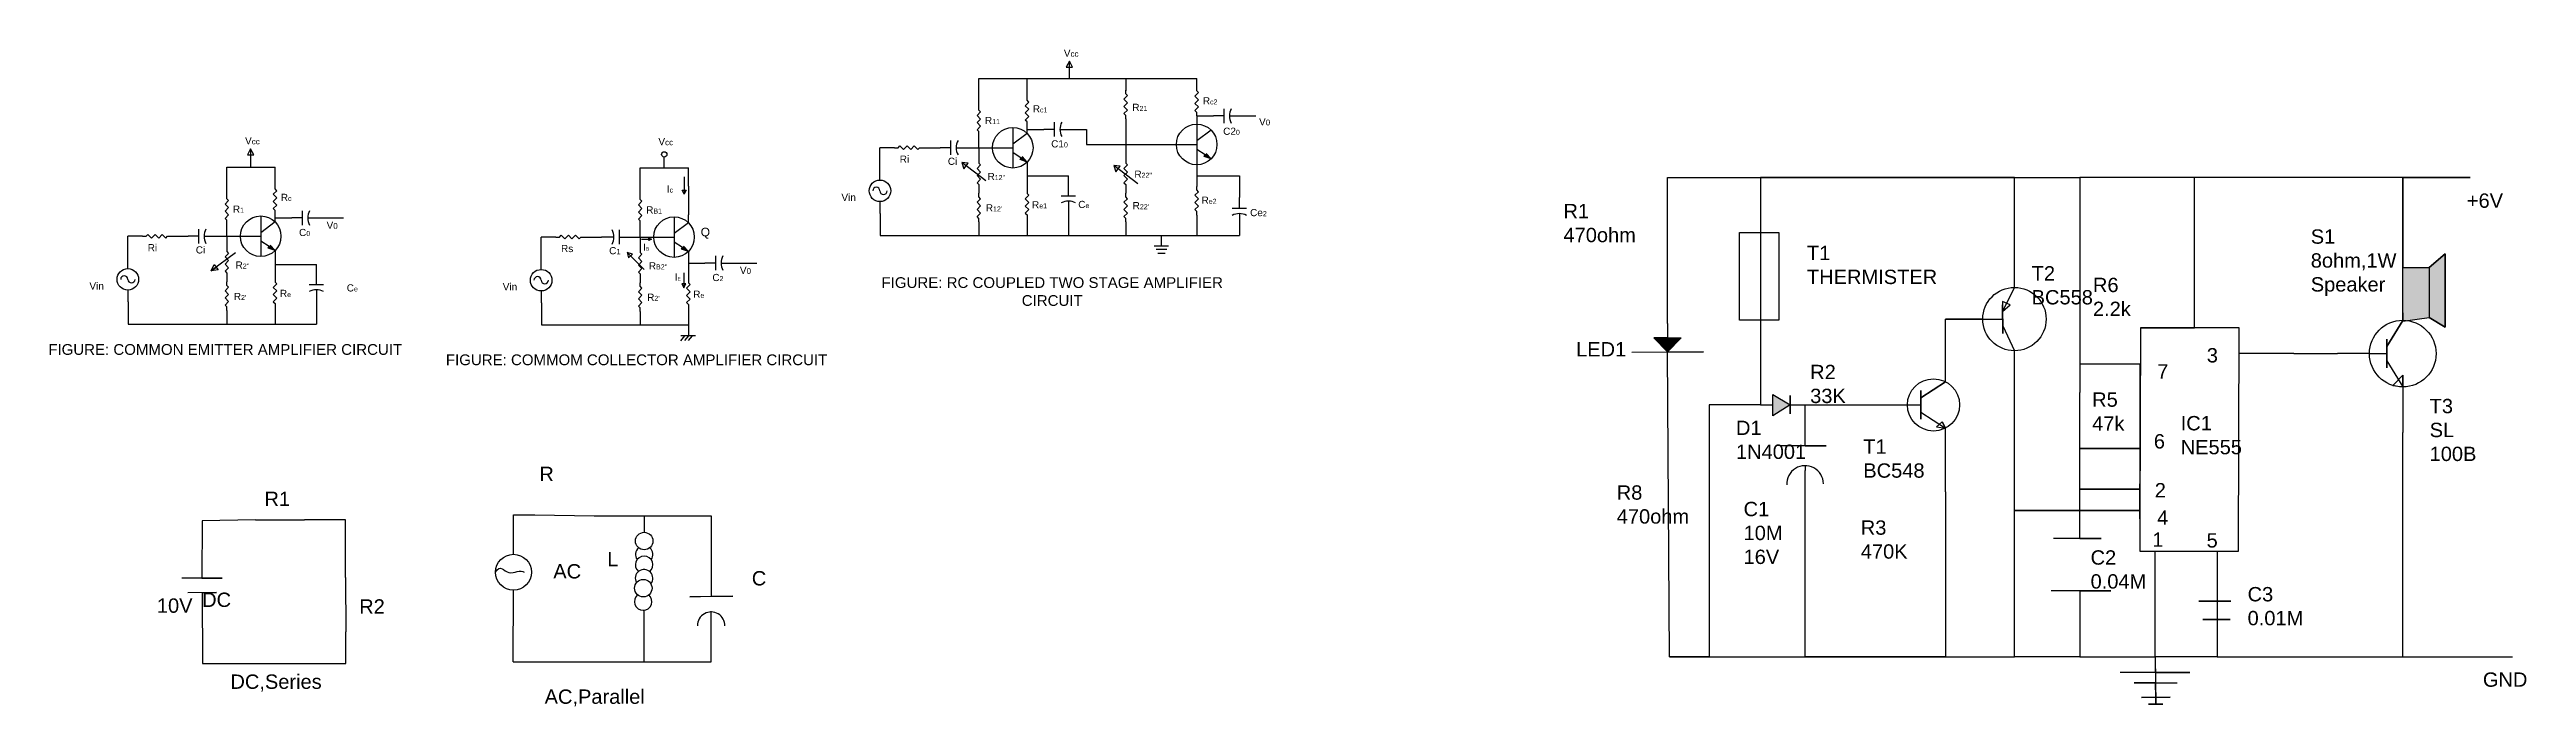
# Model space of a CAD drawing. Header units: inches. Extents: x 1.9 to 36.5, y 1.4 to 10.6.
import ezdxf

# ---------------------------------------------------------------- set-up
doc = ezdxf.new("R2010")
doc.units = ezdxf.units.IN
doc.header["$LTSCALE"] = 0.2
doc.header["$MEASUREMENT"] = 0
doc.styles.get("Standard").update_dxf_attribs({"font": 'arial.ttf'})
doc.linetypes.add('ZIGZAG', pattern='A,0.0001,-0.2,[131,ltypeshp.shx,S=0.2,R=0,X=-0.2,Y=0],-0.4,[131,ltypeshp.shx,S=0.2,R=180,X=0.2,Y=0],-0.2', length=0.8001)

# ---------------------------------------------------------------- blocks, each defined once
blk = doc.blocks.new('Resistor')
at = {"color": 7}
blk.add_lwpolyline([(0, 0), (0.05, 0), (0.075, 0.025), (0.125, -0.025), (0.175, 0.025), (0.225, -0.025), (0.275, 0.025), (0.325, -0.025), (0.35, 0), (0.4, 0)], dxfattribs=at)
blk = doc.blocks.new('Capacitor')
at = {"color": 7}
for p, q in [((0.15, 0), (0, 0)), ((0.15, -0.1), (0.15, 0.1)), ((0.225, 0), (0.4, 0))]:
    blk.add_line(p, q, dxfattribs=at)
blk.add_arc((0.4375, 0), 0.2125, 151.9275, 208.0725, dxfattribs=at)
blk = doc.blocks.new('Ground')
at = {"color": 7}
for p, q in [((-0.1, 0), (0.1, 0)), ((0.075, -0.05), (-0.075, -0.05)), ((-0.05, -0.1), (0.05, -0.1))]:
    blk.add_line(p, q, dxfattribs=at)

msp = doc.modelspace()

# ---------------------------------------------------------------- hatches: boundary and pattern name
at = {"linetype": 'ByBlock', "true_color": 0x000000}
h = msp.add_hatch(color=18, dxfattribs=at)
h.dxf.hatch_style = 1
h.paths.add_polyline_path([(35.123, 7.516), (34.753, 7.516), (34.753, 6.767), (35.123, 6.819)])
h.paths.add_polyline_path([(35.345, 7.707), (35.123, 7.516), (35.123, 6.819), (35.345, 6.682)])
h.paths.add_polyline_path([(26.208, 5.597), (25.965, 5.741), (25.965, 5.598), (25.965, 5.445)])
h = msp.add_hatch(color=18, dxfattribs=at)
h.dxf.hatch_style = 1
h.paths.add_polyline_path([(24.688, 6.534), (24.306, 6.534), (24.499, 6.338)])

# ---------------------------------------------------------------- linework, layer by layer
for p, q in [((16.156, 10.393), (16.112, 10.308)), ((16.156, 10.149), (16.156, 10.393)), ((16.2, 10.308), (16.156, 10.393)), ((14.893, 9.76), (14.893, 10.149)), ((14.893, 10.149), (15.566, 10.149)), ((15.566, 9.896), (15.566, 10.149)), ((15.566, 10.149), (17.931, 10.149)), ((16.112, 10.308), (16.2, 10.308)), ((16.941, 10.149), (16.941, 9.98)), ((17.931, 10.028), (17.931, 10.149)), ((14.893, 9.185), (14.893, 9.36)), ((15.366, 9.385), (15.366, 9.185)), ((15.566, 9.385), (15.566, 9.496)), ((15.566, 9.44), (15.798, 9.44)), ((16.198, 9.44), (16.392, 9.44)), ((16.392, 9.44), (16.392, 9.23)), ((16.941, 9.586), (16.941, 9.021)), ((17.931, 9.628), (17.931, 9.23)), ((17.931, 9.628), (18.164, 9.628)), ((18.564, 9.628), (18.758, 9.628)), ((4.736, 9.171), (4.693, 9.086)), ((4.693, 9.086), (4.781, 9.086)), ((4.781, 9.086), (4.736, 9.171)), ((4.737, 8.914), (4.737, 9.158)), ((10.505, 8.903), (10.505, 9.055)), ((13.513, 8.849), (13.513, 9.185)), ((13.717, 9.185), (13.513, 9.185)), ((14.117, 9.185), (14.352, 9.185)), ((14.752, 9.185), (14.893, 9.185)), ((14.893, 9.185), (14.893, 9.021)), ((14.893, 9.185), (15.166, 9.185)), ((15.366, 9.185), (15.366, 9.185)), ((15.565, 8.985), (15.565, 8.597)), ((16.392, 9.23), (17.731, 9.23)), ((17.931, 9.23), (17.931, 9.23)), ((17.931, 9.23), (17.931, 9.105)), ((17.931, 9.105), (17.931, 8.646)), ((4.404, 8.524), (4.404, 8.914)), ((4.404, 8.914), (5.076, 8.914)), ((5.076, 8.66), (5.076, 8.914)), ((10.169, 8.513), (10.169, 8.903)), ((10.169, 8.903), (10.841, 8.903)), ((10.784, 8.777), (10.784, 8.538)), ((10.841, 8.649), (10.841, 8.903)), ((10.841, 8.649), (10.841, 8.249)), ((13.513, 8.734), (13.513, 8.849)), ((14.988, 8.723), (14.654, 8.977)), ((14.654, 8.977), (14.681, 8.889)), ((14.743, 8.969), (14.654, 8.977)), ((14.681, 8.889), (14.743, 8.969)), ((15.565, 8.791), (16.143, 8.791)), ((16.143, 8.664), (16.143, 8.791)), ((17.111, 8.683), (16.777, 8.937)), ((16.777, 8.937), (16.804, 8.849)), ((16.866, 8.929), (16.777, 8.937)), ((16.804, 8.849), (16.866, 8.929)), ((17.931, 8.791), (18.527, 8.791)), ((18.527, 8.791), (18.527, 8.491)), ((10.784, 8.538), (10.755, 8.595)), ((10.755, 8.595), (10.81, 8.595)), ((10.81, 8.595), (10.784, 8.538)), ((13.516, 8.319), (13.516, 8.434)), ((14.893, 8.621), (14.893, 8.549)), ((16.941, 8.621), (16.941, 8.549)), ((3.023, 7.614), (3.023, 7.95)), ((3.228, 7.95), (3.023, 7.95)), ((3.628, 7.95), (3.863, 7.95)), ((4.263, 7.95), (4.404, 7.95)), ((4.404, 7.95), (4.404, 8.124)), ((4.404, 7.95), (4.404, 7.786)), ((4.404, 7.95), (4.676, 7.95)), ((4.876, 8.15), (4.876, 7.95)), ((4.876, 7.95), (4.876, 7.95)), ((5.076, 8.15), (5.076, 8.26)), ((5.076, 8.205), (5.308, 8.205)), ((5.708, 8.205), (6.033, 8.205)), ((10.169, 7.939), (10.169, 8.113)), ((10.641, 8.139), (10.641, 7.939)), ((10.841, 8.139), (10.841, 8.249)), ((13.516, 8.269), (13.516, 7.961)), ((13.516, 7.961), (14.587, 7.961)), ((14.587, 7.961), (15.565, 7.961)), ((14.893, 8.149), (14.893, 7.961)), ((15.565, 8.197), (15.565, 7.961)), ((15.565, 7.961), (16.941, 7.961)), ((16.143, 8.264), (16.143, 7.961)), ((16.941, 8.149), (16.941, 7.961)), ((16.941, 7.961), (17.931, 7.961)), ((17.44, 7.815), (17.44, 7.961)), ((17.931, 8.246), (17.931, 7.961)), ((17.931, 7.961), (18.527, 7.961)), ((18.527, 8.091), (18.527, 7.961)), ((3.023, 7.499), (3.023, 7.614)), ((4.525, 7.717), (4.185, 7.467)), ((5.076, 7.75), (5.076, 7.362)), ((8.788, 7.602), (8.788, 7.939)), ((8.993, 7.939), (8.788, 7.939)), ((8.788, 7.487), (8.788, 7.602)), ((9.393, 7.939), (9.628, 7.939)), ((10.224, 7.485), (9.987, 7.724)), ((9.987, 7.724), (10.008, 7.648)), ((10.06, 7.698), (9.987, 7.724)), ((10.008, 7.648), (10.06, 7.698)), ((10.028, 7.939), (10.169, 7.939)), ((10.169, 7.939), (10.169, 7.774)), ((10.169, 7.939), (10.441, 7.939)), ((10.186, 7.91), (10.327, 7.91)), ((10.289, 7.893), (10.289, 7.924)), ((10.289, 7.924), (10.327, 7.91)), ((10.327, 7.91), (10.289, 7.893)), ((10.641, 7.939), (10.641, 7.939)), ((10.841, 7.739), (10.841, 7.35)), ((4.185, 7.467), (4.226, 7.557)), ((4.185, 7.467), (4.263, 7.524)), ((4.185, 7.467), (4.224, 7.496)), ((4.282, 7.482), (4.185, 7.467)), ((4.226, 7.557), (4.282, 7.482)), ((4.404, 7.386), (4.404, 7.314)), ((5.076, 7.556), (5.653, 7.556)), ((5.653, 7.429), (5.653, 7.556)), ((10.169, 7.374), (10.169, 7.302)), ((10.807, 7.285), (10.748, 7.285)), ((10.748, 7.285), (10.78, 7.23)), ((10.78, 7.439), (10.78, 7.23)), ((10.78, 7.23), (10.807, 7.285)), ((10.841, 7.577), (11.073, 7.577)), ((11.473, 7.577), (11.798, 7.577)), ((3.026, 7.084), (3.026, 7.199)), ((3.026, 7.034), (3.026, 6.726)), ((4.404, 6.914), (4.404, 6.726)), ((5.076, 6.962), (5.076, 6.726)), ((5.653, 7.029), (5.653, 6.726)), ((8.791, 7.073), (8.791, 7.187)), ((8.791, 7.023), (8.791, 6.715)), ((10.841, 6.95), (10.841, 6.715)), ((3.026, 6.726), (4.097, 6.726)), ((4.097, 6.726), (5.076, 6.726)), ((5.076, 6.726), (5.653, 6.726)), ((8.791, 6.715), (9.862, 6.715)), ((9.862, 6.715), (10.841, 6.715)), ((10.169, 6.902), (10.169, 6.715)), ((10.841, 6.715), (10.841, 6.561)), ((10.787, 6.561), (10.731, 6.493)), ((10.94, 6.561), (10.734, 6.561)), ((10.841, 6.561), (10.788, 6.495)), ((10.892, 6.561), (10.84, 6.494)), ((4.061, 3.98), (4.057, 3.18)), ((6.059, 3.193), (6.061, 3.993)), ((4.057, 3.18), (3.777, 3.181)), ((4.337, 3.181), (4.057, 3.184)), ((4.057, 3.18), (4.137, 3.18)), ((4.137, 3.18), (4.337, 3.181)), ((4.259, 2.98), (3.859, 2.977)), ((4.059, 2.98), (4.062, 1.993)), ((4.059, 2.98), (4.259, 2.98)), ((4.062, 1.993), (6.062, 1.993))]:
    msp.add_line(p, q)
at = {"color": 7}
for p, q in [((15.366, 9.468), (15.366, 8.903)), ((15.566, 9.385), (15.366, 9.235)), ((18.131, 9.43), (17.931, 9.28)), ((15.166, 9.185), (15.366, 9.185)), ((15.482, 9.04), (15.366, 9.117)), ((15.468, 9.019), (15.482, 9.04)), ((15.566, 8.985), (15.468, 9.019)), ((15.495, 9.061), (15.566, 8.985)), ((17.731, 9.23), (17.931, 9.23)), ((18.047, 9.084), (17.931, 9.161)), ((18.034, 9.063), (18.047, 9.084)), ((18.131, 9.03), (18.034, 9.063)), ((18.061, 9.105), (18.131, 9.03)), ((13.516, 8.269), (13.516, 8.319)), ((4.676, 7.95), (4.876, 7.95)), ((4.876, 8.233), (4.876, 7.667)), ((5.076, 8.15), (4.876, 8)), ((10.641, 8.221), (10.641, 7.656)), ((10.841, 8.139), (10.641, 7.989)), ((4.992, 7.805), (4.876, 7.882)), ((4.979, 7.784), (4.992, 7.805)), ((5.076, 7.75), (4.979, 7.784)), ((5.006, 7.825), (5.076, 7.75)), ((10.441, 7.939), (10.641, 7.939)), ((10.757, 7.793), (10.641, 7.87)), ((10.744, 7.772), (10.757, 7.793)), ((10.841, 7.739), (10.744, 7.772)), ((10.771, 7.814), (10.841, 7.739)), ((3.026, 7.034), (3.026, 7.084)), ((8.791, 7.023), (8.791, 7.073))]:
    msp.add_line(p, q, dxfattribs=at)
at = {"linetype": 'ByBlock'}
for p, q in [((24.499, 7.734), (24.499, 8.768)), ((24.499, 8.768), (25.794, 8.768)), ((25.794, 8.768), (25.794, 8.002)), ((29.337, 8.768), (25.794, 8.768)), ((25.794, 8.768), (30.248, 8.768)), ((29.337, 7.237), (29.337, 8.768)), ((30.248, 8.768), (30.248, 8.34)), ((31.847, 8.768), (30.248, 8.768)), ((31.847, 6.672), (31.847, 8.768)), ((34.753, 8.768), (31.847, 8.768)), ((34.753, 7.516), (34.753, 8.768)), ((34.753, 8.768), (35.694, 8.768)), ((35.694, 8.768), (34.753, 8.768)), ((34.753, 8.768), (34.753, 7.516)), ((30.248, 8.34), (30.248, 7.594)), ((25.501, 6.782), (25.501, 8.002)), ((25.501, 8.002), (26.049, 8.002)), ((25.794, 8.002), (26.049, 8.002)), ((26.049, 8.002), (26.049, 6.782)), ((35.123, 7.516), (35.345, 7.707)), ((35.345, 7.707), (35.123, 7.516)), ((35.345, 7.707), (35.345, 6.682)), ((35.345, 6.682), (35.345, 7.707)), ((34.753, 6.767), (34.753, 7.516)), ((34.753, 7.516), (35.123, 7.516)), ((35.123, 7.516), (35.123, 6.819)), ((29.17, 6.895), (29.337, 7.237)), ((29.171, 6.995), (29.17, 6.895)), ((29.278, 6.995), (29.171, 7.039)), ((29.171, 7.039), (29.172, 6.899)), ((29.176, 6.595), (29.171, 6.995)), ((29.337, 7.237), (29.172, 6.899)), ((29.172, 6.899), (29.278, 6.995)), ((24.499, 6.734), (24.499, 6.534)), ((26.049, 6.782), (25.501, 6.782)), ((25.794, 6.708), (25.794, 5.598)), ((28.894, 6.795), (28.374, 6.795)), ((28.374, 6.795), (28.894, 6.795)), ((28.374, 5.922), (28.374, 6.795)), ((28.894, 6.795), (29.176, 6.795)), ((29.172, 6.899), (29.172, 6.899)), ((29.172, 6.899), (29.173, 6.699)), ((29.173, 6.699), (29.337, 6.353)), ((29.176, 6.795), (29.176, 6.595)), ((30.248, 6.6), (30.248, 5.772)), ((31.097, 6.672), (31.086, 4.01)), ((32.472, 6.672), (31.097, 6.672)), ((31.097, 6.672), (31.847, 6.672)), ((32.46, 3.556), (32.472, 6.672)), ((34.53, 6.413), (34.753, 6.777)), ((34.753, 6.777), (34.53, 6.413)), ((34.753, 6.767), (34.753, 6.883)), ((34.753, 6.883), (34.753, 6.767)), ((34.753, 6.767), (35.123, 6.819)), ((35.123, 6.819), (35.345, 6.682)), ((35.345, 6.682), (35.123, 6.819)), ((24.999, 6.338), (23.999, 6.331)), ((24.499, 6.534), (24.306, 6.534)), ((24.306, 6.534), (24.688, 6.534)), ((24.499, 6.338), (24.306, 6.534)), ((24.688, 6.534), (24.499, 6.338)), ((24.526, 2.086), (24.499, 6.338)), ((24.499, 6.338), (24.999, 6.338)), ((29.337, 3.608), (29.337, 6.353)), ((33.232, 6.313), (32.471, 6.313)), ((34.289, 6.313), (33.845, 6.313)), ((34.289, 6.313), (34.531, 6.313)), ((34.531, 6.513), (34.53, 6.413)), ((34.53, 6.413), (34.531, 6.214)), ((34.531, 6.113), (34.531, 6.513)), ((34.531, 6.313), (34.531, 6.113)), ((28.031, 5.697), (28.374, 5.922)), ((28.374, 5.922), (28.031, 5.697)), ((31.09, 6.165), (30.248, 6.165)), ((31.09, 4.992), (31.09, 6.165)), ((34.531, 6.214), (34.753, 5.848)), ((34.753, 6.013), (34.615, 5.869)), ((34.753, 5.848), (34.753, 6.013)), ((34.753, 6.013), (34.753, 5.848)), ((34.753, 5.848), (34.753, 6.013)), ((34.753, 6.013), (34.753, 5.848)), ((34.753, 5.848), (34.753, 6.013)), ((25.794, 5.598), (25.081, 5.598)), ((25.081, 5.598), (25.081, 4.278)), ((25.794, 5.598), (25.965, 5.598)), ((25.965, 5.598), (25.965, 5.741)), ((25.965, 5.741), (26.208, 5.597)), ((25.965, 5.445), (25.965, 5.598)), ((26.208, 5.597), (25.965, 5.445)), ((26.206, 5.598), (26.21, 5.598)), ((26.21, 5.598), (26.21, 5.729)), ((26.21, 5.729), (26.21, 5.474)), ((26.21, 5.474), (26.21, 5.598)), ((26.21, 5.598), (26.417, 5.598)), ((26.417, 5.026), (26.417, 5.598)), ((26.417, 5.598), (26.904, 5.598)), ((27.732, 5.598), (28.032, 5.597)), ((28.032, 5.397), (28.029, 5.797)), ((28.029, 5.797), (28.031, 5.697)), ((28.031, 5.697), (28.032, 5.397)), ((28.032, 5.597), (28.032, 5.397)), ((34.615, 5.869), (34.753, 5.848)), ((34.753, 5.848), (34.753, 5.214)), ((34.753, 5.848), (34.753, 5.848)), ((34.753, 5.848), (34.753, 5.848)), ((28.032, 5.397), (28.031, 5.497)), ((28.031, 5.497), (28.374, 5.274)), ((28.328, 5.363), (28.25, 5.291)), ((28.25, 5.291), (28.374, 5.274)), ((28.374, 5.274), (28.328, 5.363)), ((28.328, 5.363), (28.374, 5.274)), ((28.374, 5.274), (28.328, 5.363)), ((28.328, 5.363), (28.374, 5.274)), ((28.374, 5.274), (28.328, 5.363)), ((28.374, 4.384), (28.374, 5.274)), ((30.248, 4.992), (30.248, 5.246)), ((34.753, 4.507), (34.753, 5.214)), ((26.713, 5.026), (26.082, 5.026)), ((26.417, 5.026), (26.713, 5.026)), ((31.09, 4.992), (30.248, 4.992)), ((30.248, 4.992), (31.09, 4.992)), ((30.248, 3.734), (30.248, 4.992)), ((31.086, 4.01), (31.09, 4.992)), ((26.417, 4.751), (26.417, 4.684)), ((26.417, 2.086), (26.417, 4.684)), ((34.753, 2.086), (34.753, 4.507)), ((31.086, 4.422), (30.248, 4.422)), ((30.248, 4.422), (31.088, 4.422)), ((31.087, 4.126), (31.086, 4.422)), ((31.088, 4.422), (31.086, 4.01)), ((4.803, 3.993), (4.061, 3.98)), ((6.061, 3.993), (5.486, 3.993)), ((8.402, 4.064), (8.701, 4.065)), ((8.402, 3.514), (8.402, 4.064)), ((9.528, 4.052), (10.225, 4.052)), ((10.225, 4.052), (10.225, 3.821)), ((10.225, 4.052), (11.16, 4.052)), ((11.16, 4.052), (11.16, 2.929)), ((31.086, 4.126), (29.337, 4.126)), ((29.337, 4.126), (31.087, 4.126)), ((31.086, 4.01), (31.086, 4.126)), ((31.086, 4.01), (31.086, 3.556)), ((25.081, 3.618), (25.081, 2.086)), ((28.374, 3.494), (28.374, 2.086)), ((30.547, 3.734), (29.883, 3.734)), ((30.248, 3.734), (30.547, 3.734)), ((31.086, 3.556), (32.46, 3.556)), ((31.298, 3.461), (31.298, 3.556)), ((31.298, 3.556), (32.164, 3.556)), ((31.298, 2.086), (31.298, 3.461)), ((31.298, 3.461), (31.298, 3.461)), ((32.164, 3.556), (32.164, 2.859)), ((29.337, 2.636), (29.337, 3.122)), ((8.396, 2.013), (8.402, 3.013)), ((11.46, 2.929), (10.86, 2.923)), ((10.86, 2.923), (11.16, 2.929)), ((11.16, 2.929), (11.46, 2.929)), ((30.68, 3.005), (29.85, 3.005)), ((30.248, 3.005), (30.248, 2.086)), ((30.248, 3.005), (30.68, 3.005)), ((32.354, 2.859), (31.911, 2.859)), ((31.911, 2.859), (32.164, 2.859)), ((32.164, 2.859), (32.354, 2.859)), ((32.164, 2.859), (32.164, 2.606)), ((6.062, 1.993), (6.062, 2.435)), ((10.225, 2.529), (10.225, 2.733)), ((10.225, 2.013), (10.225, 2.529)), ((11.16, 2.013), (11.16, 2.72)), ((29.337, 2.086), (29.337, 2.636)), ((32.344, 2.606), (31.963, 2.606)), ((31.963, 2.606), (32.164, 2.606)), ((32.164, 2.606), (32.344, 2.606)), ((32.164, 2.606), (32.164, 2.086)), ((25.081, 2.086), (24.526, 2.086)), ((24.526, 2.086), (26.417, 2.086)), ((28.374, 2.086), (26.417, 2.086)), ((26.417, 2.086), (29.337, 2.086)), ((30.248, 2.086), (29.337, 2.086)), ((30.248, 2.086), (31.298, 2.086)), ((32.164, 2.086), (31.298, 2.086)), ((31.298, 2.086), (31.308, 1.423)), ((31.298, 2.086), (31.298, 1.866)), ((32.164, 2.086), (34.753, 2.086)), ((34.753, 2.086), (36.286, 2.086)), ((8.396, 2.013), (10.225, 2.013)), ((10.225, 2.013), (11.16, 2.013)), ((31.784, 1.866), (30.811, 1.866)), ((31.298, 1.866), (31.784, 1.866)), ((31.306, 1.722), (31.006, 1.722)), ((31.006, 1.722), (31.306, 1.722)), ((31.507, 1.524), (31.107, 1.519)), ((31.107, 1.519), (31.307, 1.522)), ((31.208, 1.423), (31.408, 1.424)), ((31.308, 1.423), (31.208, 1.423)), ((31.307, 1.522), (31.306, 1.722)), ((31.306, 1.722), (31.606, 1.72)), ((31.308, 1.424), (31.307, 1.524)), ((31.307, 1.524), (31.507, 1.524)), ((31.408, 1.424), (31.308, 1.424))]:
    msp.add_line(p, q, dxfattribs=at)
at = {"linetype": 'ZIGZAG'}
for p, q in [((25.794, 8.002), (25.794, 6.708)), ((24.499, 6.734), (24.499, 7.734)), ((30.248, 7.594), (30.248, 6.6)), ((33.232, 6.313), (33.845, 6.313)), ((26.904, 5.598), (27.732, 5.598)), ((30.248, 5.246), (30.248, 5.772)), ((25.081, 4.278), (25.081, 3.618)), ((28.374, 4.384), (28.374, 3.494)), ((4.803, 3.993), (5.486, 3.993)), ((6.061, 3.993), (6.061, 3.993)), ((6.061, 3.993), (6.061, 3.993)), ((8.701, 4.065), (9.528, 4.052)), ((29.337, 3.122), (29.337, 3.608)), ((6.059, 3.193), (6.062, 2.435))]:
    msp.add_line(p, q, dxfattribs=at)
for centre, radius in [((15.366, 9.185), 0.283), ((17.931, 9.23), 0.283), ((10.505, 9.092), 0.0371), ((4.876, 7.95), 0.283), ((10.641, 7.939), 0.283)]:
    msp.add_circle(centre, radius)
at = {"color": 7}
for centre in [(13.513, 8.584), (3.023, 7.349), (8.788, 7.337)]:
    msp.add_circle(centre, 0.15, dxfattribs=at)
at = {"linetype": 'ByBlock'}
for centre, radius in [((29.337, 6.795), 0.442), ((34.753, 6.313), 0.465), ((28.208, 5.598), 0.364), ((10.225, 3.699), 0.122), ((10.225, 3.699), 0.122), ((10.225, 3.699), 0.122), ((8.402, 3.264), 0.25), ((10.212, 3.042), 0.122)]:
    msp.add_circle(centre, radius, dxfattribs=at)
at = {"color": 7}
for centre, start, end in [((13.463, 8.584), 0, 180), ((13.563, 8.584), 180, 0), ((2.973, 7.349), 0, 180), ((3.073, 7.349), 180, 0), ((8.738, 7.337), 0, 180), ((8.838, 7.337), 180, 0)]:
    msp.add_arc(centre, 0.05, start, end, dxfattribs=at)
at = {"linetype": 'ByBlock'}
for centre, radius, start, end in [((26.417, 4.493), 0.257, 1.0975, 182.3029), ((10.224, 3.367), 0.122, 310.1834, 229.5882), ((10.225, 3.512), 0.122, 130.1834, 216.0145), ((10.225, 3.512), 0.122, 130.1834, 216.0145), ((10.225, 3.512), 0.122, 130.1834, 216.0145), ((10.225, 3.512), 0.122, 323.1442, 49.5882), ((10.225, 3.512), 0.122, 323.1442, 49.5882), ((10.225, 3.512), 0.122, 323.1442, 49.5882), ((10.223, 3.18), 0.122, 320.872, 209.6386), ((10.223, 3.18), 0.122, 320.872, 209.6386), ((10.223, 3.18), 0.122, 320.872, 209.6386), ((10.211, 2.855), 0.122, 130.1834, 49.5882), ((10.211, 2.855), 0.122, 130.1834, 49.5882), ((10.211, 2.855), 0.122, 130.1834, 49.5882), ((11.16, 2.52), 0.191, 358.3804, 180.7586)]:
    msp.add_arc(centre, radius, start, end, dxfattribs=at)
msp.add_open_spline([(8.152, 3.264), (8.216, 3.382), (8.316, 3.174), (8.506, 3.31), (8.549, 3.264)], degree=3, dxfattribs=at)
at = {"color": 7}
for points in [[(15.468, 9.019), (15.566, 8.985), (15.495, 9.061)], [(18.034, 9.063), (18.131, 9.03), (18.061, 9.105)], [(4.979, 7.784), (5.076, 7.75), (5.006, 7.825)], [(10.744, 7.772), (10.841, 7.739), (10.771, 7.814)]]:
    msp.add_solid(points, dxfattribs=at)

# ---------------------------------------------------------------- block references
for name, p, rotation in [('Resistor', (17.931, 9.628), 90), ('Resistor', (14.893, 9.36), 90), ('Resistor', (15.566, 9.496), 90), ('Resistor', (16.941, 9.586), 90), ('Resistor', (14.893, 9.021), 270), ('Resistor', (16.941, 9.021), 270), ('Resistor', (5.076, 8.26), 90), ('Capacitor', (16.143, 8.664), 270), ('Resistor', (17.931, 8.246), 90), ('Resistor', (4.404, 8.124), 90), ('Resistor', (10.169, 8.113), 90), ('Resistor', (14.893, 8.149), 90), ('Resistor', (15.565, 8.597), 270), ('Resistor', (16.941, 8.149), 90), ('Capacitor', (18.527, 8.491), 270), ('Capacitor', (10.028, 7.939), 180), ('Resistor', (4.404, 7.786), 270), ('Resistor', (10.169, 7.774), 270), ('Resistor', (4.404, 6.914), 90), ('Resistor', (5.076, 7.362), 270), ('Capacitor', (5.653, 7.429), 270), ('Resistor', (10.169, 6.902), 90), ('Resistor', (10.841, 7.35), 270)]:
    msp.add_blockref(name, p, dxfattribs=dict(rotation=rotation))
for name, p in [('Capacitor', (18.164, 9.628)), ('Capacitor', (15.798, 9.44)), ('Resistor', (13.717, 9.185)), ('Capacitor', (14.352, 9.185)), ('Capacitor', (5.308, 8.205)), ('Resistor', (3.228, 7.95)), ('Capacitor', (3.863, 7.95)), ('Resistor', (8.993, 7.939)), ('Capacitor', (11.073, 7.577)), ('Ground', (17.44, 7.815))]:
    msp.add_blockref(name, p)

# ---------------------------------------------------------------- texts
for s, insert, char_height, width, attachment_point in [('V{\\H0.8x;cc}', (16.078, 10.554), 0.1, 0.23871, 1), ('R{\\H0.7x;c1}', (15.645, 9.777), 0.1, 0.23871, 1), ('R{\\H0.7x;21}', (17.033, 9.798), 0.1, 0.23871, 1), ('R{\\H0.7x;c2}', (18.017, 9.889), 0.1, 0.23871, 1), ('V{\\H0.8x;cc}', (4.658, 9.332), 0.1, 0.23871, 1), ('R{\\H0.7x;11}', (14.978, 9.614), 0.1, 0.23871, 1), ('C2{\\H0.7x;0}', (18.3, 9.465), 0.1, 0.23871, 1), ('V{\\H0.8x;0}', (18.801, 9.597), 0.1, 0.23871, 1), ('V{\\H0.8x;cc}', (10.423, 9.32), 0.1, 0.23871, 1), ('Ri', (13.789, 9.076), 0.1, 0.23871, 1), ('Ci', (14.46, 9.046), 0.1, 0.23871, 1), ('C1{\\H0.7x;0}', (15.901, 9.289), 0.1, 0.23871, 1), ('I{\\H0.7x;c}', (10.54, 8.66), 0.1, 0.23871, 1), ('R{\\H0.7x;12"}', (15.014, 8.834), 0.1, 0.23871, 1), ('R{\\H0.7x;22"}', (17.062, 8.866), 0.1, 0.23871, 1), ('R{\\H0.7x;1}', (4.488, 8.378), 0.1, 0.23871, 1), ('R{\\H0.7x;c}', (5.156, 8.542), 0.1, 0.23871, 1), ('R{\\H0.7x;B1}', (10.253, 8.367), 0.1, 0.23871, 1), ('Vin', (12.976, 8.542), 0.1, 0.23871, 1), ("R{\\H0.7x;12'}", (14.99, 8.396), 0.1, 0.23871, 1), ('R{\\H0.7x;e1}', (15.634, 8.439), 0.1, 0.23871, 1), ('C{\\H0.7x;e}', (16.279, 8.444), 0.1, 0.23871, 1), ("R{\\H0.7x;22'}", (17.038, 8.427), 0.1, 0.23871, 1), ('R{\\H0.7x;e2}', (17.999, 8.503), 0.1, 0.23871, 1), ('Ce{\\H0.7x;2}', (18.676, 8.33), 0.1, 0.23871, 1), ('C{\\H0.7x;0}', (5.411, 8.053), 0.1, 0.23871, 1), ('V{\\H0.8x;0}', (5.795, 8.154), 0.1, 0.23871, 1), ('Q', (11.013, 8.069), 0.12, 0.37854, 1), ('Ri', (3.3, 7.841), 0.1, 0.23871, 1), ('Ci', (3.971, 7.81), 0.1, 0.23871, 1), ('Rs', (9.065, 7.829), 0.1, 0.23871, 1), ('C{\\H0.751x;1}', (9.736, 7.799), 0.1, 0.23871, 1), ('I{\\H0.5x;B}', (10.21, 7.849), 0.1, 0.01551, 1), ('Vin', (2.487, 7.307), 0.1, 0.23871, 1), ('R{\\H0.7x;2"}', (4.525, 7.599), 0.1, 0.23871, 1), ('C{\\H0.7x;e}', (6.076, 7.28), 0.1, 0.23871, 1), ('Vin', (8.252, 7.296), 0.1, 0.23871, 1), ('R{\\H0.7x;B\\H1x;2"}', (10.29, 7.588), 0.1, 0.23871, 1), ('I{\\H0.5x;E}', (10.65, 7.432), 0.1, 0.01551, 1), ('C{\\H0.7x;2}', (11.176, 7.425), 0.1, 0.23871, 1), ('V{\\H0.8x;0}', (11.56, 7.525), 0.1, 0.23871, 1), ('FIGURE: RC COUPLED TWO STAGE AMPLIFIER CIRCUIT', (15.916, 7.379), 0.15, 5.31582, 2), ("R{\\H0.7x;2'}", (4.501, 7.161), 0.1, 0.23871, 1), ('R{\\H0.7x;e}', (5.144, 7.203), 0.1, 0.23871, 1), ("R{\\H0.7x;2'}", (10.266, 7.149), 0.1, 0.23871, 1), ('R{\\H0.7x;e}', (10.909, 7.192), 0.1, 0.23871, 1), ('FIGURE: COMMON EMITTER AMPLIFIER CIRCUIT', (4.381, 6.446), 0.15, 5.31582, 2), ('FIGURE: COMMOM COLLECTOR AMPLIFIER CIRCUIT', (10.119, 6.302), 0.15, 5.31582, 2)]:
    msp.add_mtext(s, dxfattribs=dict(insert=insert, char_height=char_height, width=width, attachment_point=attachment_point))
at = {"linetype": 'ByBlock', "char_height": 0.2, "attachment_point": 1}
for s, width, insert in [('R1\\P470ohm', 0.74303, (23.047, 8.401)), ('+6V', 1.19187, (35.647, 8.547)), ('S1\\P8ohm,1W\\PSpeaker', 1.08823, (33.47, 8.046)), ('T1\\PTHERMISTER', 1.69836, (26.443, 7.817)), ('T2\\PBC558', 0.42362, (29.577, 7.533)), ('R6\\P2.2k', 0.37477, (30.432, 7.371)), ('LED1', 0.63688, (23.223, 6.474)), ('3', 0.29761, (32.02, 6.39)), ('R2 \\P33K', 1.54154, (26.488, 6.157)), ('7', 0.29365, (31.328, 6.165)), ('R5\\P47k', 0.47397, (30.421, 5.772)), ('T3\\PSL 100B', 0.79458, (35.128, 5.682)), ('D1\\P1N4001', 0.62976, (25.453, 5.378)), ('6', 0.33068, (31.281, 5.19)), ('IC1\\PNE555', 0.50704, (31.656, 5.443)), ('T1\\PBC548', 1.00611, (27.229, 5.116)), ('R', 0.6314, (8.763, 4.736)), ('2', 0.34547, (31.294, 4.508)), ('R8\\P470ohm', 0.37152, (23.79, 4.476)), ('C1\\P10M\\P16V', 0.56612, (25.559, 4.246)), ('R3\\P470K', 0.95315, (27.194, 3.987)), ('1', 0.2228, (31.26, 3.819)), ('4', 0.2591, (31.328, 4.126)), ('5', 0.25233, (32.017, 3.809)), ('L', 0.40695, (9.71, 3.547)), ('C2\\P0.04M', 0.47397, (30.399, 3.57)), ('AC', 0.46141, (8.957, 3.377)), ('C', 0.60712, (11.726, 3.28)), ('C3\\P0.01M', 0.74276, (32.589, 3.058)), ('GND', 0.72548, (35.871, 1.867)), ('AC,Parallel', 2.03992, (8.836, 1.629))]:
    msp.add_mtext_dynamic_manual_height_columns(s, width=width, gutter_width=1, heights=[0], dxfattribs=dict(at, insert=insert))
at = {"linetype": 'ZIGZAG', "char_height": 0.2, "attachment_point": 1}
for s, width, insert in [('R1', 0.52274, (4.929, 4.388)), ('10V', 0.33544, (3.428, 2.899)), ('DC', 0.46552, (4.059, 2.98)), ('R2', 0.39818, (6.25, 2.887)), ('DC,Series', 1.29622, (4.454, 1.838))]:
    msp.add_mtext_dynamic_manual_height_columns(s, width=width, gutter_width=0.4, heights=[0], dxfattribs=dict(at, insert=insert))

doc.saveas('drawing.dxf')
